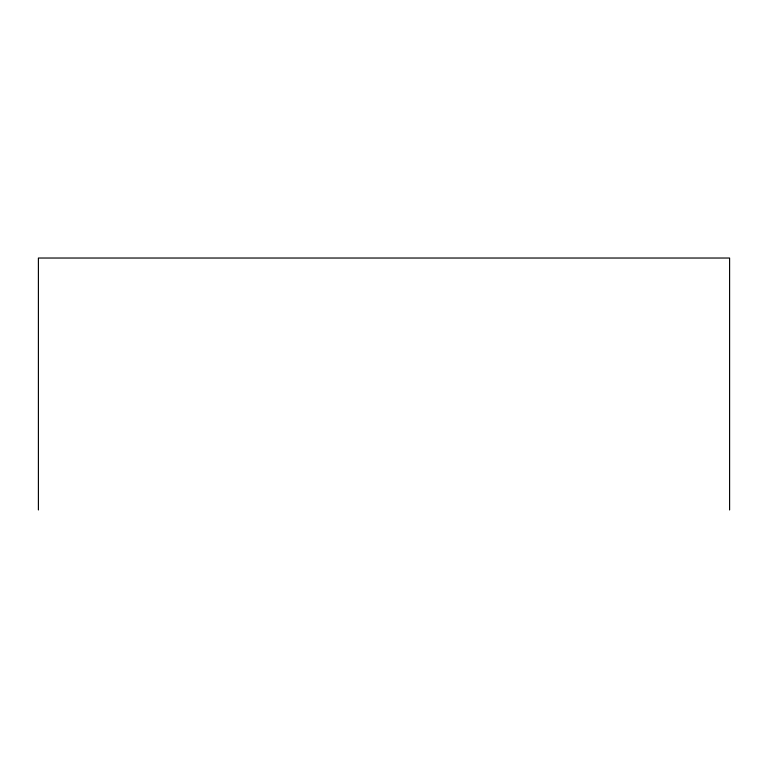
<?xml version="1.0" encoding="UTF-8"?>
<svg xmlns="http://www.w3.org/2000/svg" width="768" height="768" viewBox="0 0 768 768"><rect width="100%" height="100%" fill="white"/><g stroke="black" fill="none" stroke-linecap="round" stroke-linejoin="round"><path stroke-width="1.15" d="M729.6 509.971L729.6 258.029L38.4 258.029L38.4 509.971"/></g></svg>
